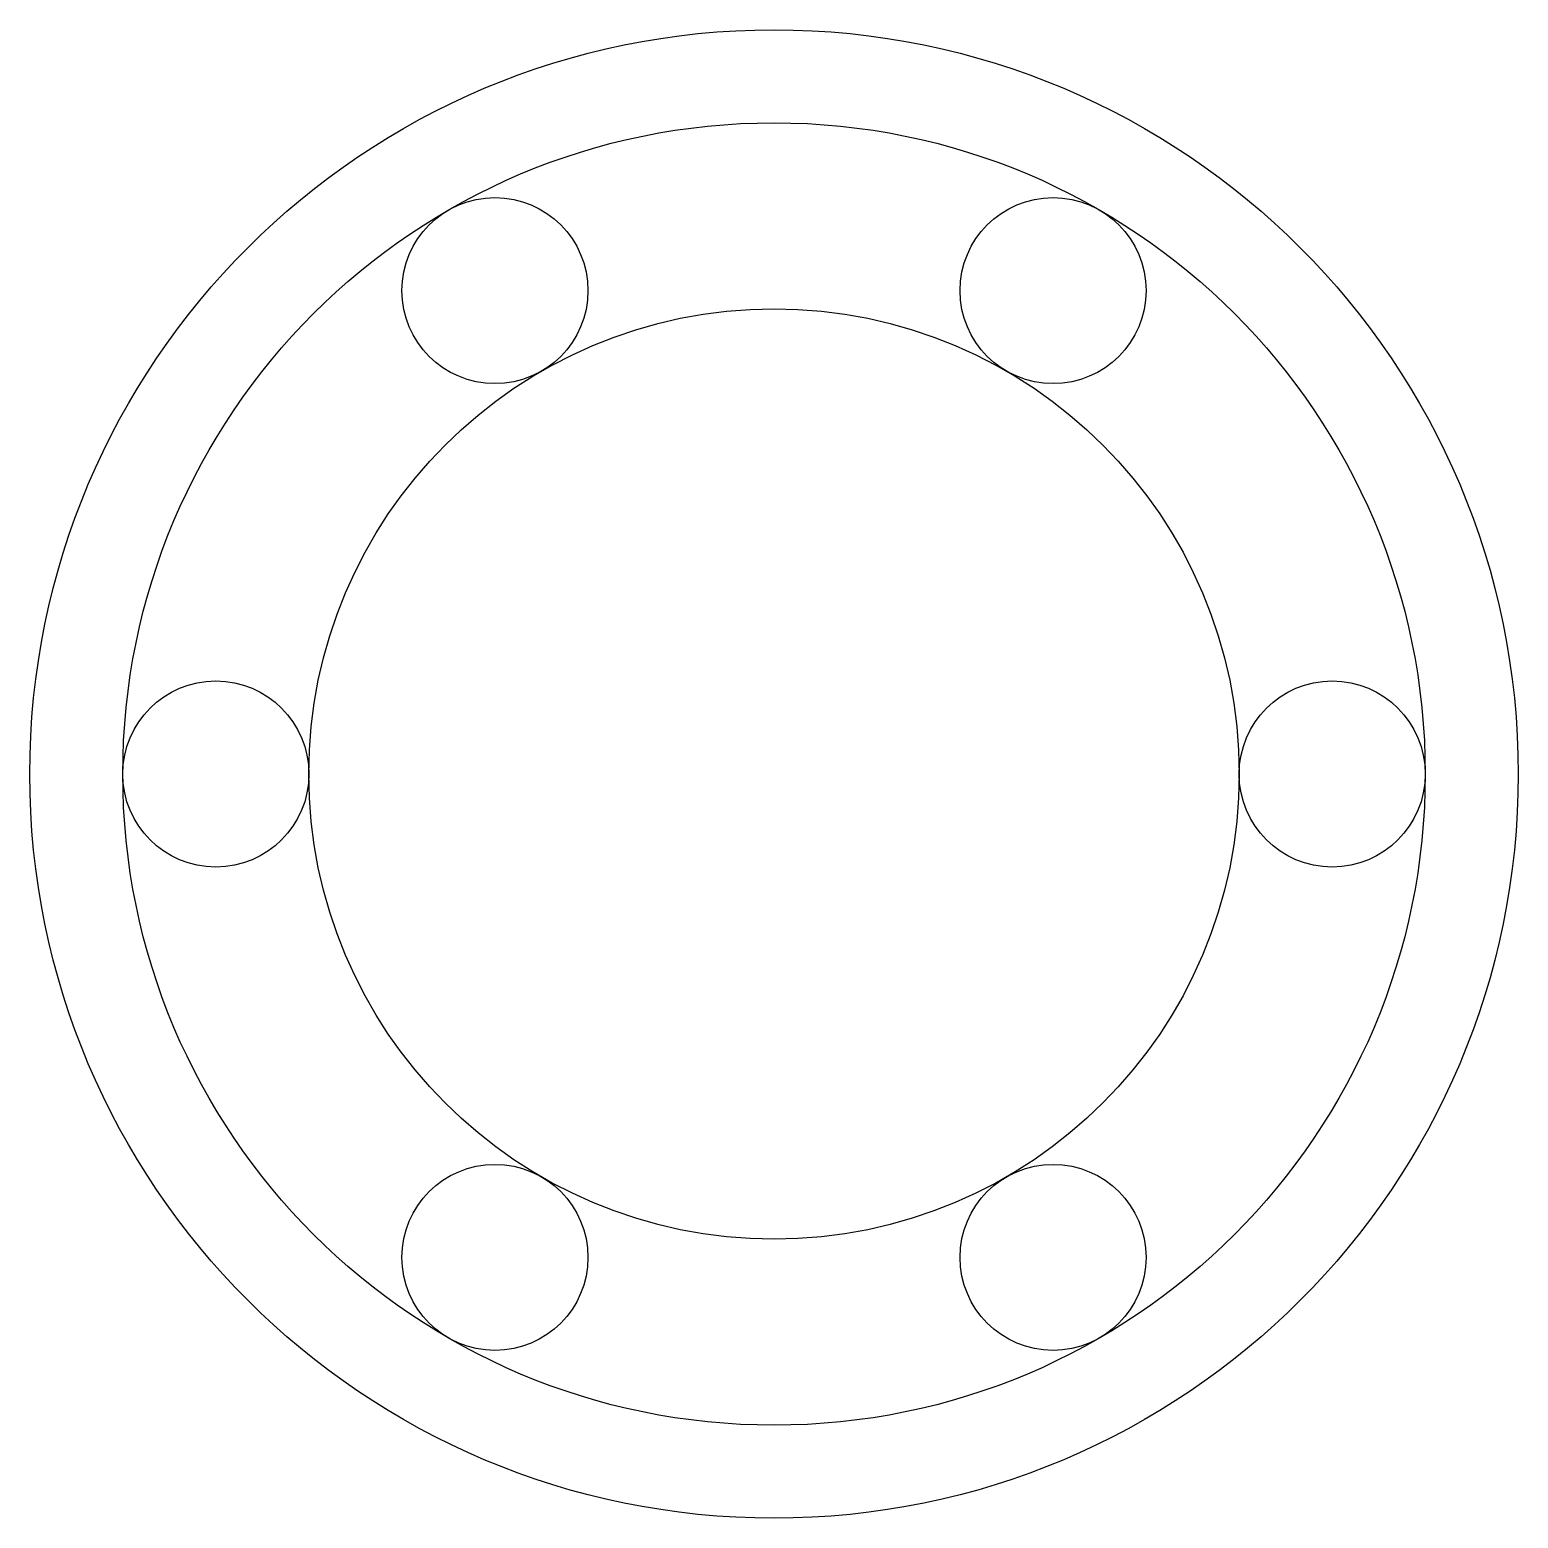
# Model space of a CAD drawing. Header units: millimetres. Extents: x 2812.8 to 2892.8, y 1813.5 to 1893.5.
import ezdxf

# ---------------------------------------------------------------- set-up
doc = ezdxf.new("R2010")
doc.units = ezdxf.units.MM

# ---------------------------------------------------------------- blocks, each defined once
blk = doc.blocks.new('*U2')
blk.add_circle((0, 0), 5)
blk = doc.blocks.new('*U3')
at = {"color": 0, "linetype": 'ByBlock', "lineweight": -2, "transparency": 16777216}
for p, rotation in [((2837.768, 1879.432), 299.9999999999999), ((2867.768, 1879.432), 240), ((2882.768, 1853.451), 180), ((2837.768, 1827.471), 59.99999999999999), ((2867.768, 1827.471), 120)]:
    blk.add_blockref('*U2', p, dxfattribs=dict(at, rotation=rotation))
blk.add_blockref('*U2', (2822.768, 1853.451), dxfattribs=at)

msp = doc.modelspace()

# ---------------------------------------------------------------- linework, layer by layer
for radius in [40, 35, 25]:
    msp.add_circle((2852.768, 1853.451), radius)

# ---------------------------------------------------------------- block references
msp.add_blockref('*U3', (0, 0))

doc.saveas('drawing.dxf')
